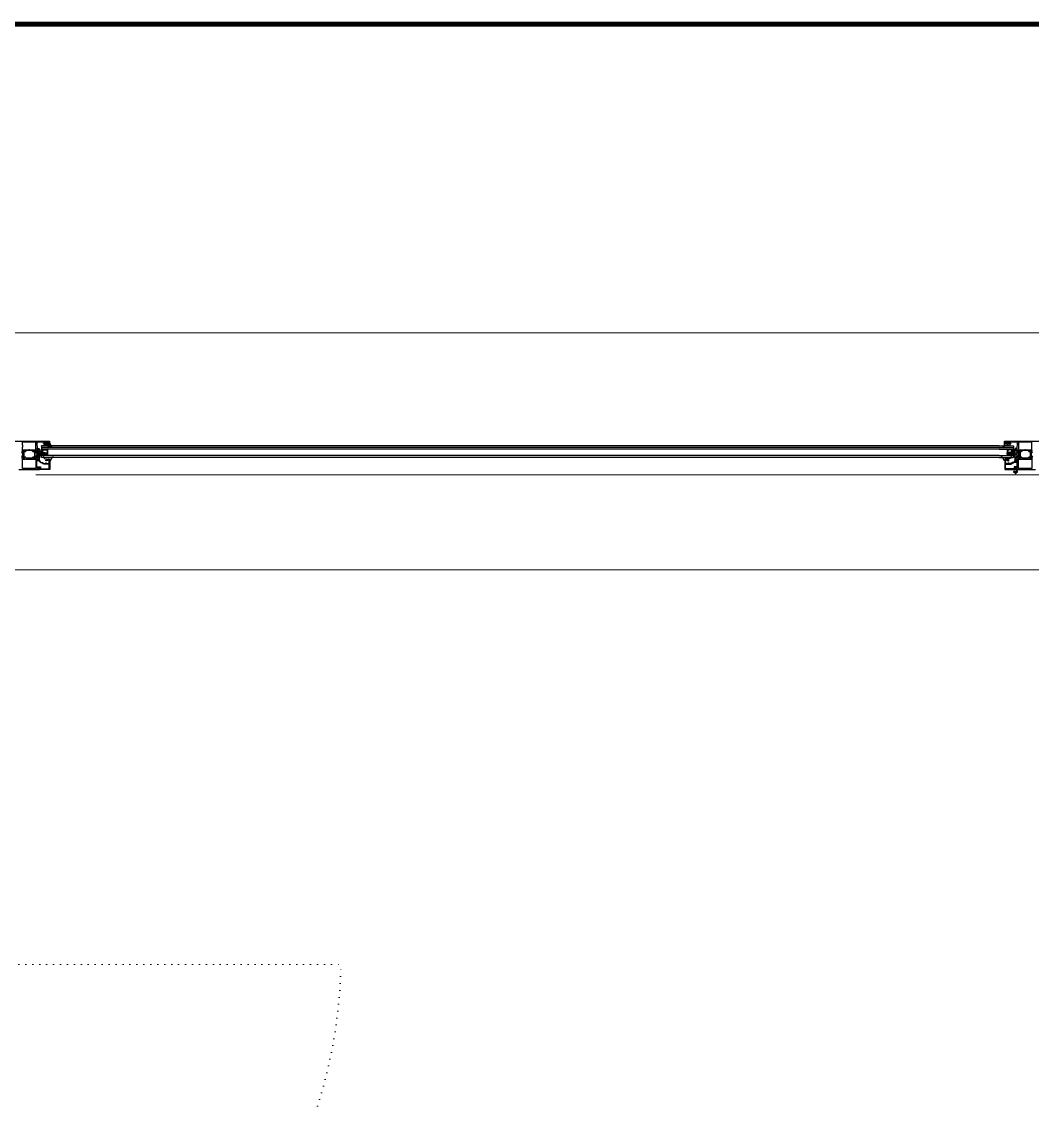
# Model space of a CAD drawing. Extents: x -9059 to 11889, y 0 to 6614.
# Drawn here: x 1829.5 to 2025.9, y 3658.9 to 3869.2 of the extents above; entities that cross this region are included whole.
import ezdxf

# ---------------------------------------------------------------- set-up
doc = ezdxf.new("R2010")
doc.units = 0
doc.header["$LTSCALE"] = 10
doc.header["$MEASUREMENT"] = 0
doc.linetypes.add('DOT2', pattern=[0.125, 0, -0.125])
doc.linetypes.add('HIDDEN2', pattern=[4.7625, 3.175, -1.5875])
for name, color, linetype, lineweight in [('06D', 9, 'Continuous', 9), ('10', 9, 'Continuous', 9), ('15', 9, 'Continuous', 9), ('20', 9, 'DOT2', 9), ('21', 9, 'Continuous', 9)]:
    doc.layers.add(name, color=color, linetype=linetype, lineweight=lineweight)

msp = doc.modelspace()

# ---------------------------------------------------------------- hatches: boundary and pattern name
at = {"layer": '06D', "lineweight": 25, "ltscale": 0.5}
h = msp.add_hatch(dxfattribs=at)
h.set_pattern_fill('ANSI31', color=256, scale=0.05, angle=450, style=0)
h.set_pattern_definition([(225, (-191.58376, 134.68344), (-0.1122532015, 0.1122532015), [])])
edge = h.paths.add_edge_path(flags=16)
edge.add_arc((1834.31, 3787.21), 0.025, 180, 270, ccw=False)
edge.add_line((1834.29, 3787.21), (1834.29, 3787.31))
edge.add_arc((1834.31, 3787.31), 0.025, 450, 540, ccw=False)
edge.add_line((1834.31, 3787.34), (1834.49, 3787.34))
edge.add_arc((1834.49, 3787.31), 0.025, 360, 450, ccw=False)
edge.add_line((1834.52, 3787.31), (1834.52, 3787.21))
edge.add_arc((1834.49, 3787.21), 0.025, 270, 360, ccw=False)
edge.add_line((1834.49, 3787.19), (1834.31, 3787.19))
edge = h.paths.add_edge_path()
edge.add_arc((1834.12, 3787.22), 0.035, 270, 360)
edge.add_line((1834.15, 3787.22), (1834.15, 3787.3))
edge.add_arc((1834.14, 3787.3), 0.015, 360, 402.1692)
edge.add_line((1834.15, 3787.31), (1834.11, 3787.35))
edge.add_arc((1834.14, 3787.38), 0.04, 117.0437, 223.6131, ccw=False)
edge.add_line((1834.12, 3787.41), (1834.21, 3787.46))
edge.add_arc((1834.29, 3787.3), 0.175, 450, 477.0437, ccw=False)
edge.add_line((1834.29, 3787.48), (1834.52, 3787.48))
edge.add_arc((1834.52, 3787.3), 0.175, 422.9563, 450, ccw=False)
edge.add_line((1834.6, 3787.46), (1834.69, 3787.41))
edge.add_arc((1834.67, 3787.38), 0.04, 316.3869, 422.9563, ccw=False)
edge.add_line((1834.7, 3787.35), (1834.66, 3787.31))
edge.add_arc((1834.67, 3787.3), 0.015, 497.8308, 540)
edge.add_line((1834.65, 3787.3), (1834.65, 3787.22))
edge.add_arc((1834.69, 3787.22), 0.035, 180, 270)
edge.add_line((1834.69, 3787.18), (1834.97, 3787.18))
edge.add_arc((1834.97, 3787.14), 0.04, 360, 450, ccw=False)
edge.add_line((1835.01, 3787.14), (1835.01, 3787))
edge.add_arc((1834.96, 3787), 0.05, 319.9652, 360, ccw=False)
edge.add_line((1835, 3786.97), (1834.62, 3786.43))
edge.add_arc((1834.59, 3786.46), 0.04, 146.9957, 319.9652, ccw=False)
edge.add_line((1834.56, 3786.48), (1834.88, 3786.99))
edge.add_arc((1834.83, 3787.02), 0.06, 326.9957, 506.1456)
edge.add_line((1834.78, 3787.05), (1833.94, 3787.05))
edge.add_arc((1833.94, 3787.09), 0.04, 180, 270, ccw=False)
edge.add_line((1833.9, 3787.09), (1833.9, 3787.14))
edge.add_arc((1833.94, 3787.14), 0.04, 90, 180, ccw=False)
edge.add_line((1833.94, 3787.18), (1834.12, 3787.18))
h = msp.add_hatch(dxfattribs=at)
h.set_pattern_fill('ANSI31', color=256, scale=0.05, style=0)
h.set_pattern_definition([(225, (-9.12394, -247.83052), (0.1122532015, -0.1122532015), [])])
h.paths.add_polyline_path([(1834.26, 3785.03), (1834.45, 3785.21, 0.203536), (1834.48, 3785.28), (1834.48, 3785.36, 0.380587), (1834.39, 3785.46, -0.061836), (1833.13, 3785.77, -0.189764), (1833.08, 3785.82), (1832.89, 3786.25, 0.285747), (1832.8, 3786.3), (1832.51, 3786.3, 0.414214), (1832.49, 3786.28), (1832.49, 3786.19, 0.414214), (1832.51, 3786.17), (1832.72, 3786.17, -0.414214), (1832.76, 3786.14), (1832.76, 3785.95, -0.414214), (1832.73, 3785.92), (1832.65, 3785.92, -0.414214), (1832.63, 3785.95), (1832.63, 3785.98, 0.414214), (1832.6, 3786.01), (1832.53, 3786.01, 0.296563), (1832.52, 3786), (1832.46, 3785.87, 0.104779), (1832.44, 3785.79), (1832.44, 3785.71, -0.081633), (1832.44, 3784.73), (1832.44, 3784.65, 0.104779), (1832.46, 3784.58), (1832.52, 3784.45, 0.296563), (1832.53, 3784.43), (1832.6, 3784.43, 0.414214), (1832.63, 3784.46), (1832.63, 3784.5, -0.414214), (1832.65, 3784.52), (1832.73, 3784.52, -0.414214), (1832.76, 3784.5), (1832.76, 3784.44, 0.414214), (1832.78, 3784.41), (1832.88, 3784.41, 0.328426), (1832.93, 3784.45), (1833.15, 3785.15, -0.309555), (1833.17, 3785.17), (1833.97, 3785.22, 0.394287), (1833.99, 3785.24, -0.364538), (1834.03, 3785.29, -0.068684), (1834.33, 3785.3, -0.950368), (1834.33, 3785.26, 0.000002), (1834.33, 3785.26), (1834.18, 3785.12, 0.999219)])
h.paths.add_polyline_path([(1832.83, 3785.36), (1832.83, 3785.7, 0.414214), (1832.8, 3785.73), (1832.67, 3785.73, 0.414214), (1832.64, 3785.7), (1832.64, 3785.36, 0.414214), (1832.67, 3785.33), (1832.8, 3785.33, 0.414214)], flags=16)
h.paths.add_polyline_path([(1832.8, 3785.11), (1832.67, 3785.11, 0.414214), (1832.64, 3785.08), (1832.64, 3784.74, 0.414214), (1832.67, 3784.71), (1832.8, 3784.71, 0.414214), (1832.83, 3784.74), (1832.83, 3785.08, 0.414214)], flags=16)
h = msp.add_hatch(dxfattribs=at)
h.set_pattern_fill('ANSI31', color=256, scale=0.05, style=0)
h.set_pattern_definition([(315, (61.68248, -247.83145), (-0.1122532015, -0.1122532015), [])])
h.paths.add_polyline_path([(2021.21, 3785.03), (2021.02, 3785.21, -0.203536), (2020.99, 3785.28), (2020.99, 3785.36, -0.380587), (2021.08, 3785.46, 0.061836), (2022.33, 3785.77, 0.189764), (2022.39, 3785.82), (2022.58, 3786.25, -0.285747), (2022.67, 3786.3), (2022.96, 3786.3, -0.414214), (2022.98, 3786.28), (2022.98, 3786.19, -0.414214), (2022.96, 3786.17), (2022.74, 3786.17, 0.414214), (2022.71, 3786.14), (2022.71, 3785.95, 0.414214), (2022.73, 3785.92), (2022.81, 3785.92, 0.414214), (2022.84, 3785.95), (2022.84, 3785.98, -0.414214), (2022.87, 3786.01), (2022.93, 3786.01, -0.296563), (2022.95, 3786), (2023.01, 3785.87, -0.104779), (2023.03, 3785.79), (2023.03, 3785.71, 0.081633), (2023.03, 3784.73), (2023.03, 3784.65, -0.104779), (2023.01, 3784.58), (2022.95, 3784.45, -0.296563), (2022.93, 3784.43), (2022.87, 3784.43, -0.414214), (2022.84, 3784.46), (2022.84, 3784.5, 0.414214), (2022.81, 3784.52), (2022.73, 3784.52, 0.414214), (2022.71, 3784.5), (2022.71, 3784.44, -0.414214), (2022.68, 3784.41), (2022.59, 3784.41, -0.328426), (2022.54, 3784.45), (2022.32, 3785.15, 0.309555), (2022.3, 3785.17), (2021.5, 3785.22, -0.394287), (2021.48, 3785.24, 0.364538), (2021.44, 3785.29, 0.068684), (2021.14, 3785.3, 0.950368), (2021.14, 3785.26, -0.000002), (2021.14, 3785.26), (2021.29, 3785.12, -0.999219)])
h.paths.add_polyline_path([(2022.64, 3785.36), (2022.64, 3785.7, -0.414214), (2022.67, 3785.73), (2022.8, 3785.73, -0.414214), (2022.83, 3785.7), (2022.83, 3785.36, -0.414214), (2022.8, 3785.33), (2022.67, 3785.33, -0.414214)], flags=16)
h.paths.add_polyline_path([(2022.67, 3785.11), (2022.8, 3785.11, -0.414214), (2022.83, 3785.08), (2022.83, 3784.74, -0.414214), (2022.8, 3784.71), (2022.67, 3784.71, -0.414214), (2022.64, 3784.74), (2022.64, 3785.08, -0.414214)], flags=16)

# ---------------------------------------------------------------- linework, layer by layer
at = {"layer": '06D'}
for points in [[(2224.54, 3808.73), (1824.54, 3808.73)], [(1832.26, 3781.19), (2216.47, 3781.19)], [(2222.54, 3764.73), (2222.54, 3762.73), (1826.54, 3762.73), (1826.54, 3764.73)]]:
    msp.add_lwpolyline(points, dxfattribs=at)
at = {"layer": '06D', "lineweight": 25, "ltscale": 0.5}
for points in [[(1834.12, 3787.18, 0.414214), (1834.15, 3787.22), (1834.15, 3787.3, 0.186103), (1834.15, 3787.31), (1834.11, 3787.35, -0.501687), (1834.12, 3787.41), (1834.21, 3787.46, -0.118551), (1834.29, 3787.48), (1834.52, 3787.48, -0.118551), (1834.6, 3787.46), (1834.69, 3787.41, -0.501687), (1834.7, 3787.35), (1834.66, 3787.31, 0.186103), (1834.65, 3787.3), (1834.65, 3787.22, 0.414214), (1834.69, 3787.18), (1834.97, 3787.18, -0.414214), (1835.01, 3787.14), (1835.01, 3787, -0.176484), (1835, 3786.97), (1834.62, 3786.43, -0.940455), (1834.56, 3786.48), (1834.88, 3786.99, 0.992608), (1834.78, 3787.05), (1833.94, 3787.05, -0.414214), (1833.9, 3787.09), (1833.9, 3787.14, -0.414214), (1833.94, 3787.18)], [(1834.31, 3787.19, -0.414214), (1834.29, 3787.21), (1834.29, 3787.31, -0.414214), (1834.31, 3787.34), (1834.49, 3787.34, -0.414214), (1834.52, 3787.31), (1834.52, 3787.21, -0.414214), (1834.49, 3787.19)], [(1829.9, 3784.71, 0.131652), (1829.91, 3784.66), (1830.02, 3784.47, -0.131652), (1830.02, 3784.46), (1830.02, 3784.43, -0.414214), (1829.99, 3784.4), (1829.63, 3784.4, -0.414214), (1829.6, 3784.43), (1829.6, 3784.46, -0.131652), (1829.61, 3784.47), (1829.71, 3784.66, 0.131652), (1829.73, 3784.71), (1829.73, 3785.55, 0.131652), (1829.71, 3785.6), (1829.61, 3785.79, -0.131652), (1829.6, 3785.81), (1829.6, 3785.83, -0.414214), (1829.63, 3785.86), (1829.99, 3785.86, -0.414214), (1830.02, 3785.83), (1830.02, 3785.81, -0.131652), (1830.02, 3785.79), (1829.91, 3785.6, 0.131652), (1829.9, 3785.55)], [(1831.97, 3784.71, -0.131652), (1831.95, 3784.66), (1831.85, 3784.47, 0.131652), (1831.84, 3784.46), (1831.84, 3784.43, 0.414214), (1831.87, 3784.4), (1832.23, 3784.4, 0.414214), (1832.26, 3784.43), (1832.26, 3784.46, 0.131652), (1832.26, 3784.47), (1832.15, 3784.66, -0.131652), (1832.14, 3784.71), (1832.14, 3785.55, -0.131652), (1832.15, 3785.6), (1832.26, 3785.79, 0.131652), (1832.26, 3785.81), (1832.26, 3785.83, 0.414214), (1832.23, 3785.86), (1831.87, 3785.86, 0.414214), (1831.84, 3785.83), (1831.84, 3785.81, 0.131652), (1831.85, 3785.79), (1831.95, 3785.6, -0.131652), (1831.97, 3785.55)], [(1832.83, 3785.37, -0.414214), (1832.8, 3785.34), (1832.67, 3785.34, -0.414214), (1832.64, 3785.37), (1832.64, 3785.71, -0.414214), (1832.67, 3785.74), (1832.8, 3785.74, -0.414214), (1832.83, 3785.71)], [(1835, 3784.19), (1835, 3783.97, 0.414214), (1835.03, 3783.94), (1835.07, 3783.94, 0.356389), (1835.17, 3784.02, -0.262181), (1835.68, 3784.61, 0.316752), (1835.7, 3784.64, 0.499585), (1835.66, 3784.67, -0.048291), (1835.11, 3784.53, -0.086497), (1834.01, 3784.53, -0.16681), (1833.78, 3784.64, 0.169383), (1833.76, 3784.66), (1833.75, 3784.66, 0.513067), (1833.7, 3784.6, 0.159858), (1834.28, 3784.22, 0.178819), (1834.64, 3784.2), (1834.66, 3784.21, -0.13005), (1834.71, 3784.22), (1834.97, 3784.22, -0.414214)], [(2020.57, 3784.19), (2020.57, 3783.97, -0.414214), (2020.54, 3783.94), (2020.5, 3783.94, -0.356389), (2020.41, 3784.02, 0.262181), (2019.89, 3784.61, -0.316752), (2019.87, 3784.64, -0.499585), (2019.91, 3784.67, 0.048291), (2020.46, 3784.53, 0.086497), (2021.56, 3784.53, 0.16681), (2021.79, 3784.64, -0.169383), (2021.81, 3784.66), (2021.82, 3784.66, -0.513067), (2021.87, 3784.59, -0.159858), (2021.3, 3784.21, -0.178819), (2020.93, 3784.2), (2020.91, 3784.21, 0.13005), (2020.86, 3784.22), (2020.6, 3784.22, 0.414214)], [(2023.5, 3784.71, 0.131652), (2023.51, 3784.66), (2023.62, 3784.47, -0.131652), (2023.62, 3784.46), (2023.62, 3784.43, -0.414214), (2023.59, 3784.4), (2023.23, 3784.4, -0.414214), (2023.2, 3784.43), (2023.2, 3784.46, -0.131652), (2023.21, 3784.47), (2023.32, 3784.66, 0.131652), (2023.33, 3784.71), (2023.33, 3785.55, 0.131652), (2023.32, 3785.6), (2023.21, 3785.79, -0.131652), (2023.2, 3785.81), (2023.2, 3785.83, -0.414214), (2023.23, 3785.86), (2023.59, 3785.86, -0.414214), (2023.62, 3785.83), (2023.62, 3785.81, -0.131652), (2023.62, 3785.79), (2023.51, 3785.6, 0.131652), (2023.5, 3785.55)], [(2023.37, 3785.6), (2023.26, 3785.79, -0.131652), (2023.26, 3785.81), (2023.26, 3785.83, -0.414214), (2023.29, 3785.86), (2023.65, 3785.86, -0.414214), (2023.68, 3785.83), (2023.68, 3785.81, -0.131652), (2023.68, 3785.79), (2023.57, 3785.6, 0.131652), (2023.55, 3785.55), (2023.55, 3784.71, 0.131652), (2023.57, 3784.66), (2023.68, 3784.47, -0.131652), (2023.68, 3784.46), (2023.68, 3784.43, -0.414214), (2023.65, 3784.4), (2023.29, 3784.4, -0.414214), (2023.26, 3784.43), (2023.26, 3784.46, -0.131652), (2023.26, 3784.47), (2023.37, 3784.66, 0.131652), (2023.38, 3784.71), (2023.38, 3785.55, 0.131652)], [(2025.7, 3785.6), (2025.81, 3785.79, 0.131652), (2025.81, 3785.81), (2025.81, 3785.83, 0.414214), (2025.78, 3785.86), (2025.42, 3785.86, 0.414214), (2025.39, 3785.83), (2025.39, 3785.81, 0.131652), (2025.4, 3785.79), (2025.5, 3785.6, -0.131652), (2025.52, 3785.55), (2025.52, 3784.71, -0.131652), (2025.5, 3784.66), (2025.4, 3784.47, 0.131652), (2025.39, 3784.46), (2025.39, 3784.43, 0.414214), (2025.42, 3784.4), (2025.78, 3784.4, 0.414214), (2025.81, 3784.43), (2025.81, 3784.46, 0.131652), (2025.81, 3784.47), (2025.7, 3784.66, -0.131652), (2025.69, 3784.71), (2025.69, 3785.55, -0.131652)], [(2025.57, 3784.71, -0.131652), (2025.56, 3784.66), (2025.45, 3784.47, 0.131652), (2025.45, 3784.46), (2025.45, 3784.43, 0.414214), (2025.48, 3784.4), (2025.84, 3784.4, 0.414214), (2025.87, 3784.43), (2025.87, 3784.46, 0.131652), (2025.86, 3784.47), (2025.75, 3784.66, -0.131652), (2025.74, 3784.71), (2025.74, 3785.55, -0.131652), (2025.75, 3785.6), (2025.86, 3785.79, 0.131652), (2025.87, 3785.81), (2025.87, 3785.83, 0.414214), (2025.84, 3785.86), (2025.48, 3785.86, 0.414214), (2025.45, 3785.83), (2025.45, 3785.81, 0.131652), (2025.45, 3785.79), (2025.56, 3785.6, -0.131652), (2025.57, 3785.55)], [(2025.57, 3784.71, -0.131652), (2025.56, 3784.66), (2025.45, 3784.47, 0.131652), (2025.45, 3784.46), (2025.45, 3784.43, 0.414214), (2025.48, 3784.4), (2025.84, 3784.4, 0.414214), (2025.87, 3784.43), (2025.87, 3784.46, 0.131652), (2025.86, 3784.47), (2025.75, 3784.66, -0.131652), (2025.74, 3784.71), (2025.74, 3785.55, -0.131652), (2025.75, 3785.6), (2025.86, 3785.79, 0.131652), (2025.87, 3785.81), (2025.87, 3785.83, 0.414214), (2025.84, 3785.86), (2025.48, 3785.86, 0.414214), (2025.45, 3785.83), (2025.45, 3785.81, 0.131652), (2025.45, 3785.79), (2025.56, 3785.6, -0.131652), (2025.57, 3785.55)]]:
    msp.add_lwpolyline(points, format="xyb", close=True, dxfattribs=at)
for points in [[(1835.06, 3787.2, 0.220745), (1835.37, 3786.61, -0.651907), (1835.32, 3786.54, -0.176952), (1835.03, 3786.85, 0.281357), (1834.88, 3786.94), (1834.8, 3786.94), (1834.79, 3786.94), (1834.78, 3786.94), (1834.77, 3786.94), (1834.77, 3786.94), (1834.76, 3786.93), (1834.75, 3786.93), (1834.75, 3786.92), (1834.74, 3786.91), (1834.74, 3786.91), (1834.74, 3786.89), (1834.74, 3786.82), (1834.74, 3786.81), (1834.74, 3786.81), (1834.74, 3786.81), (1834.73, 3786.8), (1834.73, 3786.8), (1834.73, 3786.8), (1834.73, 3786.8), (1834.72, 3786.8), (1834.72, 3786.79), (1834.64, 3786.79), (1834.63, 3786.8), (1834.63, 3786.8), (1834.63, 3786.8), (1834.63, 3786.8), (1834.62, 3786.8), (1834.62, 3786.8), (1834.62, 3786.81), (1834.62, 3786.81), (1834.62, 3786.82), (1834.62, 3786.89), (1834.62, 3786.9), (1834.61, 3786.91), (1834.61, 3786.91), (1834.61, 3786.92), (1834.6, 3786.93), (1834.6, 3786.93), (1834.59, 3786.94), (1834.58, 3786.94), (1834.57, 3786.94), (1834.56, 3786.94), (1834.55, 3786.94), (1834.55, 3786.94), (1834.54, 3786.93), (1834.53, 3786.93), (1834.53, 3786.92), (1834.52, 3786.91), (1834.52, 3786.91), (1834.52, 3786.89), (1834.52, 3786.82), (1834.52, 3786.81), (1834.52, 3786.81), (1834.52, 3786.81), (1834.51, 3786.8), (1834.51, 3786.8), (1834.51, 3786.8), (1834.51, 3786.8), (1834.5, 3786.8), (1834.5, 3786.79), (1834.42, 3786.79), (1834.41, 3786.8), (1834.41, 3786.8), (1834.41, 3786.8), (1834.41, 3786.8), (1834.4, 3786.8), (1834.4, 3786.8), (1834.4, 3786.81), (1834.4, 3786.81), (1834.4, 3786.82), (1834.4, 3786.89), (1834.4, 3786.9), (1834.39, 3786.91), (1834.39, 3786.91), (1834.39, 3786.92), (1834.38, 3786.93), (1834.38, 3786.93), (1834.37, 3786.94), (1834.36, 3786.94), (1834.35, 3786.94), (1834.34, 3786.94), (1834.33, 3786.94), (1834.33, 3786.94), (1834.32, 3786.93), (1834.31, 3786.93), (1834.31, 3786.92), (1834.3, 3786.91), (1834.3, 3786.91), (1834.3, 3786.89), (1834.3, 3786.82), (1834.3, 3786.81), (1834.3, 3786.81), (1834.3, 3786.81), (1834.29, 3786.8), (1834.29, 3786.8), (1834.29, 3786.8), (1834.29, 3786.8), (1834.28, 3786.8), (1834.28, 3786.79), (1834.2, 3786.79), (1834.19, 3786.8), (1834.19, 3786.8), (1834.19, 3786.8), (1834.19, 3786.8), (1834.18, 3786.8), (1834.18, 3786.8), (1834.18, 3786.81), (1834.18, 3786.81), (1834.18, 3786.82), (1834.18, 3786.89), (1834.18, 3786.9), (1834.17, 3786.91), (1834.17, 3786.91), (1834.17, 3786.92), (1834.16, 3786.93), (1834.16, 3786.93), (1834.15, 3786.94), (1834.14, 3786.94), (1834.13, 3786.94), (1834.12, 3786.94), (1834.11, 3786.94), (1834.11, 3786.94), (1834.1, 3786.93), (1834.09, 3786.93), (1834.09, 3786.92), (1834.08, 3786.91), (1834.08, 3786.91), (1834.08, 3786.89), (1834.08, 3786.82), (1834.08, 3786.81), (1834.08, 3786.81), (1834.08, 3786.81), (1834.07, 3786.8), (1834.07, 3786.8), (1834.07, 3786.8), (1834.07, 3786.8), (1834.06, 3786.8), (1834.06, 3786.79), (1833.98, 3786.79), (1833.97, 3786.8), (1833.97, 3786.8), (1833.97, 3786.8), (1833.97, 3786.8), (1833.96, 3786.8), (1833.96, 3786.8), (1833.96, 3786.81), (1833.96, 3786.81), (1833.96, 3786.82), (1833.96, 3787.15, -0.414214), (1833.99, 3787.18), (1834.22, 3787.18, 0.414214), (1834.25, 3787.21), (1834.25, 3787.28, 0.291535), (1834.24, 3787.3), (1834.19, 3787.32, -0.613042), (1834.19, 3787.38), (1834.31, 3787.44, -0.127095), (1834.37, 3787.46), (1834.57, 3787.46, -0.127095), (1834.63, 3787.44), (1834.74, 3787.38, -0.585233), (1834.74, 3787.31), (1834.69, 3787.29, 0.167811), (1834.69, 3787.28), (1834.69, 3787.21, 0.414214), (1834.72, 3787.18), (1835.01, 3787.18), (1835.01, 3787.25, -0.394677), (1835.06, 3787.2)], [(2020.51, 3787.2, -0.220745), (2020.2, 3786.61, 0.651907), (2020.26, 3786.54, 0.176952), (2020.55, 3786.85, -0.281357), (2020.69, 3786.94), (2020.77, 3786.94), (2020.79, 3786.94), (2020.79, 3786.94), (2020.8, 3786.94), (2020.81, 3786.93), (2020.81, 3786.93), (2020.82, 3786.93), (2020.83, 3786.92), (2020.83, 3786.91), (2020.83, 3786.9), (2020.84, 3786.89), (2020.84, 3786.81), (2020.84, 3786.81), (2020.84, 3786.81), (2020.84, 3786.81), (2020.84, 3786.8), (2020.84, 3786.8), (2020.84, 3786.8), (2020.85, 3786.8), (2020.85, 3786.79), (2020.86, 3786.79), (2020.94, 3786.79), (2020.94, 3786.79), (2020.94, 3786.79), (2020.94, 3786.8), (2020.95, 3786.8), (2020.95, 3786.8), (2020.95, 3786.8), (2020.95, 3786.81), (2020.95, 3786.81), (2020.96, 3786.81), (2020.96, 3786.89), (2020.96, 3786.9), (2020.96, 3786.9), (2020.96, 3786.91), (2020.96, 3786.92), (2020.97, 3786.93), (2020.98, 3786.93), (2020.98, 3786.93), (2020.99, 3786.94), (2021.01, 3786.94), (2021.01, 3786.94), (2021.02, 3786.94), (2021.03, 3786.93), (2021.03, 3786.93), (2021.04, 3786.93), (2021.05, 3786.92), (2021.05, 3786.91), (2021.05, 3786.9), (2021.06, 3786.89), (2021.06, 3786.81), (2021.06, 3786.81), (2021.06, 3786.81), (2021.06, 3786.81), (2021.06, 3786.8), (2021.06, 3786.8), (2021.06, 3786.8), (2021.07, 3786.8), (2021.07, 3786.79), (2021.08, 3786.79), (2021.16, 3786.79), (2021.16, 3786.79), (2021.16, 3786.79), (2021.16, 3786.8), (2021.17, 3786.8), (2021.17, 3786.8), (2021.17, 3786.8), (2021.17, 3786.81), (2021.17, 3786.81), (2021.18, 3786.81), (2021.18, 3786.89), (2021.18, 3786.9), (2021.18, 3786.9), (2021.18, 3786.91), (2021.18, 3786.92), (2021.19, 3786.93), (2021.2, 3786.93), (2021.2, 3786.93), (2021.21, 3786.94), (2021.23, 3786.94), (2021.23, 3786.94), (2021.24, 3786.94), (2021.25, 3786.93), (2021.25, 3786.93), (2021.26, 3786.93), (2021.27, 3786.92), (2021.27, 3786.91), (2021.27, 3786.9), (2021.28, 3786.89), (2021.28, 3786.81), (2021.28, 3786.81), (2021.28, 3786.81), (2021.28, 3786.81), (2021.28, 3786.8), (2021.28, 3786.8), (2021.28, 3786.8), (2021.29, 3786.8), (2021.29, 3786.79), (2021.3, 3786.79), (2021.38, 3786.79), (2021.38, 3786.79), (2021.38, 3786.79), (2021.38, 3786.8), (2021.39, 3786.8), (2021.39, 3786.8), (2021.39, 3786.8), (2021.39, 3786.81), (2021.39, 3786.81), (2021.4, 3786.81), (2021.4, 3786.89), (2021.4, 3786.9), (2021.4, 3786.9), (2021.4, 3786.91), (2021.4, 3786.92), (2021.41, 3786.93), (2021.42, 3786.93), (2021.42, 3786.93), (2021.43, 3786.94), (2021.45, 3786.94), (2021.45, 3786.94), (2021.46, 3786.94), (2021.47, 3786.93), (2021.47, 3786.93), (2021.48, 3786.93), (2021.49, 3786.92), (2021.49, 3786.91), (2021.49, 3786.9), (2021.5, 3786.89), (2021.5, 3786.81), (2021.5, 3786.81), (2021.5, 3786.81), (2021.5, 3786.81), (2021.5, 3786.8), (2021.5, 3786.8), (2021.5, 3786.8), (2021.51, 3786.8), (2021.51, 3786.79), (2021.52, 3786.79), (2021.6, 3786.79), (2021.6, 3786.79), (2021.6, 3786.79), (2021.6, 3786.8), (2021.61, 3786.8), (2021.61, 3786.8), (2021.61, 3786.8), (2021.61, 3786.81), (2021.61, 3786.81), (2021.62, 3786.81), (2021.62, 3787.15, 0.414214), (2021.59, 3787.18), (2021.35, 3787.18, -0.414214), (2021.32, 3787.21), (2021.32, 3787.28, -0.291535), (2021.34, 3787.3), (2021.38, 3787.32, 0.613042), (2021.39, 3787.38), (2021.27, 3787.44, 0.127095), (2021.2, 3787.46), (2021, 3787.46, 0.127095), (2020.94, 3787.44), (2020.83, 3787.38, 0.585233), (2020.83, 3787.31), (2020.88, 3787.29, -0.167811), (2020.88, 3787.28), (2020.88, 3787.21, -0.414214), (2020.85, 3787.18), (2020.56, 3787.18), (2020.56, 3787.25, 0.394677), (2020.51, 3787.2)], [(1832.44, 3784.73, 0.081633), (1832.44, 3785.71), (1832.44, 3785.79, -0.104779), (1832.46, 3785.87), (1832.52, 3786, -0.296563), (1832.53, 3786.01), (1832.6, 3786.01, -0.414214), (1832.63, 3785.98), (1832.63, 3785.95, 0.414214), (1832.65, 3785.92), (1832.73, 3785.92, 0.414214), (1832.76, 3785.95), (1832.76, 3786.14, 0.414214), (1832.72, 3786.17), (1832.51, 3786.17, -0.414214), (1832.49, 3786.19), (1832.49, 3786.28, -0.414214), (1832.51, 3786.3), (1832.8, 3786.3, -0.285747), (1832.89, 3786.25), (1833.08, 3785.82, 0.189764), (1833.13, 3785.77, 0.061836), (1834.39, 3785.46, -0.380587), (1834.48, 3785.36), (1834.48, 3785.28, -0.203536), (1834.45, 3785.21), (1834.26, 3785.03, -0.999219), (1834.18, 3785.12), (1834.33, 3785.26, 0.950364), (1834.33, 3785.3, 0.068684), (1834.03, 3785.29, 0.364538), (1833.99, 3785.24, -0.394287), (1833.97, 3785.22), (1833.17, 3785.17, 0.309555), (1833.15, 3785.15), (1832.93, 3784.45, -0.328426), (1832.88, 3784.41), (1832.78, 3784.41, -0.414214), (1832.76, 3784.44), (1832.76, 3784.5, 0.414214), (1832.73, 3784.52), (1832.65, 3784.52, 0.414214), (1832.63, 3784.5), (1832.63, 3784.46, -0.414214), (1832.6, 3784.43), (1832.53, 3784.43, -0.296563), (1832.52, 3784.45), (1832.46, 3784.58, -0.104779), (1832.44, 3784.65), (1832.44, 3784.73)], [(2023.03, 3784.73, -0.081633), (2023.03, 3785.71), (2023.03, 3785.79, 0.104779), (2023.01, 3785.87), (2022.95, 3786, 0.296563), (2022.93, 3786.01), (2022.87, 3786.01, 0.414214), (2022.84, 3785.98), (2022.84, 3785.95, -0.414214), (2022.81, 3785.92), (2022.73, 3785.92, -0.414214), (2022.71, 3785.95), (2022.71, 3786.14, -0.414214), (2022.74, 3786.17), (2022.96, 3786.17, 0.414214), (2022.98, 3786.19), (2022.98, 3786.28, 0.414214), (2022.96, 3786.3), (2022.67, 3786.3, 0.285747), (2022.58, 3786.25), (2022.39, 3785.82, -0.189764), (2022.33, 3785.77, -0.061836), (2021.08, 3785.46, 0.380587), (2020.99, 3785.36), (2020.99, 3785.28, 0.203536), (2021.02, 3785.21), (2021.21, 3785.03, 0.999219), (2021.29, 3785.12), (2021.14, 3785.26, -0.950364), (2021.14, 3785.3, -0.068684), (2021.44, 3785.29, -0.364538), (2021.48, 3785.24, 0.394287), (2021.5, 3785.22), (2022.3, 3785.17, -0.309555), (2022.32, 3785.15), (2022.54, 3784.45, 0.328426), (2022.59, 3784.41), (2022.68, 3784.41, 0.414214), (2022.71, 3784.44), (2022.71, 3784.5, -0.414214), (2022.73, 3784.52), (2022.81, 3784.52, -0.414214), (2022.84, 3784.5), (2022.84, 3784.46, 0.414214), (2022.87, 3784.43), (2022.93, 3784.43, 0.296563), (2022.95, 3784.45), (2023.01, 3784.58, 0.104779), (2023.03, 3784.65), (2023.03, 3784.73)]]:
    msp.add_lwpolyline(points, format="xyb", dxfattribs=at)
at = {"layer": '10', "lineweight": 25, "ltscale": 0.5}
for p, q in [((1833.53, 3786.16), (1833.53, 3784.96)), ((1834.53, 3786.16), (1834.53, 3784.96)), ((2021.04, 3786.16), (2021.04, 3784.96)), ((2022.04, 3786.16), (2022.04, 3784.96)), ((2022.42, 3783.91), (2022.92, 3783.91)), ((2022.42, 3783.64), (2022.92, 3783.64)), ((2022.92, 3782.78), (2022.42, 3782.51)), ((2022.92, 3783.91), (2022.92, 3783.74)), ((2022.92, 3783.74), (2022.92, 3782.78))]:
    msp.add_line(p, q, dxfattribs=at)
for points in [[(1826.94, 3787.69), (1834.92, 3787.69, -0.414214), (1834.93, 3787.68), (1834.93, 3787.2, -0.414214), (1834.92, 3787.19), (1834.7, 3787.19, -0.414214), (1834.63, 3787.26), (1834.63, 3787.28, -0.414214), (1834.64, 3787.29), (1834.74, 3787.29, 0.414214), (1834.79, 3787.34), (1834.79, 3787.46, 0.414214), (1834.74, 3787.51), (1834.07, 3787.51, 0.414214), (1834.02, 3787.46), (1834.02, 3787.34, 0.414214), (1834.07, 3787.29), (1834.17, 3787.29, -0.414214), (1834.18, 3787.28), (1834.18, 3787.26, -0.414214), (1834.11, 3787.19), (1833.8, 3787.19, -0.414214), (1833.75, 3787.24), (1833.75, 3787.29), (1833.85, 3787.29, 0.414214), (1833.88, 3787.32), (1833.88, 3787.49), (1833.75, 3787.49), (1833.75, 3787.5), (1833.49, 3787.5), (1833.49, 3787.49), (1833.34, 3787.49), (1833.34, 3787.5), (1833.01, 3787.5), (1833.01, 3787.49), (1832.86, 3787.49), (1832.86, 3787.5), (1832.54, 3787.5, 0.425337), (1832.44, 3787.4), (1832.48, 3786.21, 0.403083), (1832.51, 3786.18), (1832.63, 3786.18, -0.414214), (1832.75, 3786.06), (1832.75, 3785.97, -0.414214), (1832.65, 3785.87), (1832.64, 3785.87, -0.414214), (1832.63, 3785.88), (1832.63, 3786.03, 0.414214), (1832.6, 3786.06), (1832.46, 3786.06, 0.414214), (1832.43, 3786.03), (1832.43, 3785.72), (1832.5, 3785.46, -0.700084), (1832.39, 3785.39), (1832.38, 3785.4), (1832.21, 3785.57, -0.607471), (1832.22, 3785.63, 0.283637), (1832.24, 3785.66), (1832.29, 3785.84, 1.229391), (1832.24, 3785.87), (1831.77, 3785.87), (1831.93, 3785.6, -0.859449), (1831.9, 3785.58), (1831.66, 3785.67), (1831.53, 3785.87), (1830.33, 3785.87), (1830.21, 3785.67), (1829.96, 3785.58, -0.859449), (1829.93, 3785.6), (1830.1, 3785.87), (1829.62, 3785.87, 1.229391), (1829.57, 3785.84), (1829.62, 3785.66, 0.283637), (1829.64, 3785.63, -0.607471), (1829.66, 3785.57), (1829.49, 3785.4)], [(2025.98, 3785.4), (2025.81, 3785.57, -0.607471), (2025.82, 3785.63, 0.283637), (2025.85, 3785.66), (2025.9, 3785.84, 1.229391), (2025.85, 3785.87), (2025.37, 3785.87), (2025.53, 3785.6, -0.859449), (2025.5, 3785.58), (2025.26, 3785.67), (2025.14, 3785.87), (2023.93, 3785.87), (2023.81, 3785.67), (2023.57, 3785.58, -0.859449), (2023.54, 3785.6), (2023.7, 3785.87), (2023.22, 3785.87, 1.229391), (2023.17, 3785.84), (2023.22, 3785.66, 0.283637), (2023.25, 3785.63, -0.607471), (2023.26, 3785.57), (2023.09, 3785.4), (2023.07, 3785.39, -0.700084), (2022.97, 3785.46), (2023.04, 3785.72), (2023.04, 3786.03, 0.414214), (2023.01, 3786.06), (2022.87, 3786.06, 0.414214), (2022.84, 3786.03), (2022.84, 3785.88, -0.414214), (2022.83, 3785.87), (2022.82, 3785.87, -0.414214), (2022.72, 3785.97), (2022.72, 3786.06, -0.414214), (2022.84, 3786.18), (2022.96, 3786.18, 0.403083), (2022.99, 3786.21), (2023.03, 3787.4, 0.425337), (2022.93, 3787.5), (2022.61, 3787.5), (2022.61, 3787.49), (2022.46, 3787.49), (2022.46, 3787.5), (2022.13, 3787.5), (2022.13, 3787.49), (2021.98, 3787.49), (2021.98, 3787.5), (2021.72, 3787.5), (2021.72, 3787.49), (2021.59, 3787.49), (2021.59, 3787.32, 0.414214), (2021.62, 3787.29), (2021.72, 3787.29), (2021.72, 3787.24, -0.414214), (2021.67, 3787.19), (2021.36, 3787.19, -0.414214), (2021.29, 3787.26), (2021.29, 3787.28, -0.414214), (2021.3, 3787.29), (2021.4, 3787.29, 0.414214), (2021.45, 3787.34), (2021.45, 3787.46, 0.414214), (2021.4, 3787.51), (2020.73, 3787.51, 0.414214), (2020.68, 3787.46), (2020.68, 3787.34, 0.414214), (2020.73, 3787.29), (2020.83, 3787.29, -0.414214), (2020.84, 3787.28), (2020.84, 3787.26, -0.414214), (2020.77, 3787.19), (2020.55, 3787.19, -0.414214), (2020.54, 3787.2), (2020.54, 3787.68, -0.414214), (2020.55, 3787.69), (2028.53, 3787.69, -0.414214)], [(1828.94, 3782.19), (1832.92, 3782.19, 0.414214), (1832.93, 3782.2), (1832.93, 3782.44, 0.414214), (1832.78, 3782.59), (1832.74, 3782.59, 0.414214), (1832.73, 3782.58), (1832.73, 3782.52, 0.366034), (1832.76, 3782.49, -0.365977), (1832.78, 3782.46), (1832.78, 3782.37, -0.414214), (1832.75, 3782.34), (1832.64, 3782.34, -0.365977), (1832.61, 3782.37, 0.365977), (1832.58, 3782.39), (1832.46, 3782.39, -0.414214), (1832.43, 3782.42), (1832.43, 3783.26), (1832.4, 3783.29), (1832.43, 3783.32), (1832.43, 3784.16, -0.414214), (1832.46, 3784.19), (1832.58, 3784.19, 0.365977), (1832.61, 3784.22, -0.365977), (1832.64, 3784.24), (1832.75, 3784.24, -0.414214), (1832.78, 3784.21), (1832.78, 3784.12, -0.365977), (1832.76, 3784.09, 0.366034), (1832.73, 3784.06), (1832.73, 3784, 0.414214), (1832.74, 3783.99), (1832.78, 3783.99, 0.414214), (1832.93, 3784.14), (1832.93, 3784.31, 0.414214), (1832.85, 3784.39), (1832.78, 3784.39, -0.414214), (1832.75, 3784.42), (1832.75, 3784.44, 0.414214), (1832.65, 3784.54), (1832.64, 3784.54, 0.414214), (1832.63, 3784.53), (1832.63, 3784.42, -0.414214), (1832.6, 3784.39), (1832.46, 3784.39, -0.414214), (1832.43, 3784.42), (1832.43, 3784.54), (1832.5, 3784.8, 0.700084), (1832.39, 3784.87), (1832.38, 3784.86), (1832.21, 3784.69, 0.607471), (1832.22, 3784.63, -0.283637), (1832.24, 3784.6), (1832.29, 3784.42, -1.229391), (1832.24, 3784.39), (1831.77, 3784.39), (1831.93, 3784.65, 0.713664), (1831.91, 3784.68), (1831.66, 3784.59), (1831.53, 3784.39), (1830.33, 3784.39), (1830.21, 3784.59), (1829.96, 3784.68, 0.713664), (1829.93, 3784.65), (1830.1, 3784.39), (1829.62, 3784.39, -1.229391), (1829.57, 3784.42), (1829.62, 3784.6, -0.283637), (1829.64, 3784.63, 0.607471), (1829.66, 3784.69), (1829.49, 3784.86)], [(2022.62, 3784.39, 0.414222), (2022.54, 3784.31), (2022.54, 3784.14, 0.414214), (2022.69, 3783.99), (2022.73, 3783.99, 0.414214), (2022.74, 3784), (2022.74, 3784.06, 0.366034), (2022.71, 3784.09, -0.365977), (2022.69, 3784.12), (2022.69, 3784.21, -0.414214), (2022.72, 3784.24), (2022.83, 3784.24, -0.365977), (2022.85, 3784.21, 0.365977), (2022.88, 3784.19), (2023.01, 3784.19, -0.414214), (2023.04, 3784.16), (2023.04, 3783.32), (2023.07, 3783.29), (2023.04, 3783.26), (2023.04, 3782.42, -0.414214), (2023.01, 3782.39), (2022.88, 3782.39, 0.365977), (2022.85, 3782.36, -0.365977), (2022.83, 3782.34), (2022.72, 3782.34, -0.414214), (2022.69, 3782.37), (2022.69, 3782.46, -0.365977), (2022.71, 3782.49, 0.366034), (2022.74, 3782.52), (2022.74, 3782.58, 0.414214), (2022.73, 3782.59), (2022.69, 3782.59, 0.414214), (2022.54, 3782.44), (2022.54, 3782.2, 0.414214), (2022.55, 3782.19), (2026.53, 3782.19, 0.414214)], [(2025.98, 3784.86), (2025.81, 3784.69, 0.607471), (2025.82, 3784.63, -0.283637), (2025.85, 3784.6), (2025.9, 3784.42, -1.229391), (2025.85, 3784.39), (2025.37, 3784.39), (2025.53, 3784.65, 0.713664), (2025.51, 3784.68), (2025.26, 3784.59), (2025.14, 3784.39), (2023.93, 3784.39), (2023.81, 3784.59), (2023.56, 3784.68, 0.713664), (2023.54, 3784.65), (2023.7, 3784.39), (2023.22, 3784.39, -1.229391), (2023.17, 3784.42), (2023.22, 3784.6, -0.283637), (2023.25, 3784.63, 0.607471), (2023.26, 3784.69), (2023.09, 3784.86), (2023.07, 3784.87, 0.700084), (2022.97, 3784.8), (2023.04, 3784.53), (2023.04, 3784.42, -0.414214), (2023.01, 3784.39), (2022.87, 3784.39, -0.414214), (2022.84, 3784.42), (2022.84, 3784.53, 0.414214), (2022.83, 3784.54), (2022.82, 3784.54, 0.414214), (2022.72, 3784.44), (2022.72, 3784.42, -0.414214), (2022.69, 3784.39), (2022.62, 3784.39)]]:
    msp.add_lwpolyline(points, format="xyb", dxfattribs=at)
for points in [[(1832.24, 3786.06), (1832.24, 3786.53), (1832.23, 3786.53), (1832.23, 3787.03), (1832.24, 3787.03), (1832.24, 3787.5), (1829.62, 3787.5), (1829.62, 3787.03), (1829.63, 3787.03), (1829.63, 3786.53), (1829.62, 3786.53), (1829.62, 3786.06), (1830.86, 3786.06), (1830.86, 3786.08), (1831.01, 3786.08), (1831.01, 3786.06)], [(2025.85, 3786.06), (2025.85, 3786.53), (2025.84, 3786.53), (2025.84, 3787.03), (2025.85, 3787.03), (2025.85, 3787.5), (2023.23, 3787.5), (2023.23, 3787.03), (2023.24, 3787.03), (2023.24, 3786.53), (2023.23, 3786.53), (2023.23, 3786.06), (2024.46, 3786.06), (2024.46, 3786.08), (2024.61, 3786.08), (2024.61, 3786.06)], [(1832.23, 3784.19), (1832.23, 3782.39), (1829.63, 3782.39), (1829.63, 3784.19)], [(2025.84, 3784.19), (2025.84, 3782.39), (2023.24, 3782.39), (2023.24, 3784.19)]]:
    msp.add_lwpolyline(points, close=True, dxfattribs=at)
for points in [[(1834.57, 3787.32, -0.359904), (1834.6, 3787.29), (1834.6, 3787.12, -0.414214), (1834.57, 3787.09), (1834.37, 3787.09, -0.414214), (1834.34, 3787.12), (1834.34, 3787.29, -0.359904), (1834.36, 3787.32, -0.094739)], [(2021, 3787.32, 0.359904), (2020.97, 3787.29), (2020.97, 3787.12, 0.414214), (2021, 3787.09), (2021.2, 3787.09, 0.414214), (2021.23, 3787.12), (2021.23, 3787.29, 0.359904), (2021.21, 3787.32, 0.094739)], [(1832.83, 3784.75, -0.414214), (1832.8, 3784.72), (1832.67, 3784.72, -0.414214), (1832.64, 3784.75), (1832.64, 3785.09, -0.414214), (1832.67, 3785.12), (1832.8, 3785.12, -0.414214), (1832.83, 3785.09)], [(1833.63, 3786.03, -0.414214), (1833.66, 3786.06), (1834.4, 3786.06, -0.414214), (1834.43, 3786.03), (1834.43, 3785.09, -0.414214), (1834.4, 3785.06), (1833.66, 3785.06, -0.414214), (1833.63, 3785.09)], [(2021.94, 3786.03, 0.414214), (2021.91, 3786.06), (2021.17, 3786.06, 0.414214), (2021.14, 3786.03), (2021.14, 3785.09, 0.414214), (2021.17, 3785.06), (2021.91, 3785.06, 0.414214), (2021.94, 3785.09)], [(1834.19, 3783.41), (1834.19, 3783.45, -0.414214), (1834.22, 3783.48), (1834.26, 3783.48, -0.414214), (1834.29, 3783.45), (1834.29, 3783.43, 0.414214), (1834.34, 3783.38), (1834.77, 3783.38, 0.414214), (1834.87, 3783.48), (1834.87, 3784.03, 0.414214), (1834.82, 3784.08), (1834.77, 3784.08, 0.127567), (1834.73, 3784.07, -0.09888), (1834.31, 3783.94, 0.367727), (1834.29, 3783.91, -0.399482), (1834.26, 3783.88), (1834.22, 3783.88, -0.414214), (1834.19, 3783.91), (1834.19, 3784, -0.400329), (1834.24, 3784.05, 0.114933), (1834.67, 3784.18, -0.127017), (1834.77, 3784.2), (1834.96, 3784.2, -0.414214), (1834.99, 3784.17), (1834.99, 3782.23, -0.414214), (1834.96, 3782.2), (1833.04, 3782.2, -0.414214), (1833.01, 3782.23), (1833.01, 3782.29, -0.414214), (1833.04, 3782.32), (1833.06, 3782.32), (1833.06, 3782.62), (1832.79, 3782.62), (1832.77, 3782.59, -0.414214), (1832.73, 3782.57), (1832.56, 3782.67, -0.767327), (1832.57, 3782.74), (1833.08, 3782.74, -0.414214), (1833.18, 3782.64), (1833.18, 3782.37, 0.414214), (1833.23, 3782.32), (1834.82, 3782.32, 0.414214), (1834.87, 3782.37), (1834.87, 3783.16, 0.414214), (1834.77, 3783.26), (1833.85, 3783.26, -0.172094), (1833.65, 3783.33, 0.126051), (1833.29, 3783.5, -0.197455), (1833.09, 3783.63), (1832.98, 3783.78, 0.244698), (1832.83, 3783.86), (1832.55, 3783.86, -0.767327), (1832.53, 3783.96), (1832.72, 3784.08, -0.57735), (1832.77, 3784.05), (1832.77, 3783.98), (1832.83, 3783.98, -0.244698), (1833.08, 3783.85), (1833.18, 3783.7, 0.197455), (1833.31, 3783.62, -0.126051), (1833.72, 3783.43, 0.178336), (1833.85, 3783.38), (1834.16, 3783.38, 0.414214)], [(2021.38, 3783.41), (2021.38, 3783.45, 0.414214), (2021.35, 3783.48), (2021.31, 3783.48, 0.414214), (2021.28, 3783.45), (2021.28, 3783.43, -0.414214), (2021.23, 3783.38), (2020.8, 3783.38, -0.414214), (2020.7, 3783.48), (2020.7, 3784.03, -0.414214), (2020.75, 3784.08), (2020.81, 3784.08, -0.127567), (2020.84, 3784.07, 0.09888), (2021.26, 3783.94, -0.367727), (2021.28, 3783.91, 0.399482), (2021.31, 3783.88), (2021.35, 3783.88, 0.414214), (2021.38, 3783.91), (2021.38, 3784, 0.400329), (2021.34, 3784.05, -0.114933), (2020.9, 3784.17, 0.127017), (2020.8, 3784.2), (2020.61, 3784.2, 0.414214), (2020.58, 3784.17), (2020.58, 3782.23, 0.414214), (2020.61, 3782.2), (2022.53, 3782.2, 0.414214), (2022.56, 3782.23), (2022.56, 3782.29, 0.414214), (2022.53, 3782.32), (2022.51, 3782.32), (2022.51, 3782.62), (2022.78, 3782.62), (2022.8, 3782.58, 0.414214), (2022.85, 3782.57), (2023.02, 3782.67, 0.767327), (2023, 3782.74), (2022.49, 3782.74, 0.414214), (2022.39, 3782.64), (2022.39, 3782.37, -0.414214), (2022.34, 3782.32), (2020.75, 3782.32, -0.414214), (2020.7, 3782.37), (2020.7, 3783.16, -0.414214), (2020.8, 3783.26), (2021.72, 3783.26, 0.172094), (2021.92, 3783.33, -0.126051), (2022.28, 3783.5, 0.197455), (2022.48, 3783.63), (2022.59, 3783.78, -0.244698), (2022.74, 3783.86), (2023.02, 3783.86, 0.767327), (2023.05, 3783.96), (2022.85, 3784.08, 0.57735), (2022.8, 3784.05), (2022.8, 3783.98), (2022.74, 3783.98, 0.244698), (2022.49, 3783.85), (2022.39, 3783.7, -0.197455), (2022.26, 3783.62, 0.126051), (2021.85, 3783.42, -0.178336), (2021.72, 3783.38), (2021.41, 3783.38, -0.414214)], [(2022.82, 3781.57), (2022.76, 3781.57), (2022.76, 3781.65, -0.236068), (2022.84, 3781.69), (2023, 3781.69, 0.414214), (2023.05, 3781.74), (2023.05, 3781.91, 0.557109), (2022.33, 3782.36, 0.284432), (2022.29, 3782.29, 0.557109), (2022.4, 3782.22, -0.59685), (2022.9, 3781.87, -2.161979), (2022.87, 3781.84), (2022.72, 3781.84, -1), (2022.6, 3781.84), (2022.34, 3781.84, 0.414214), (2022.29, 3781.79), (2022.29, 3781.74, 0.414214), (2022.34, 3781.69), (2022.49, 3781.69, -0.236068), (2022.57, 3781.65), (2022.57, 3781.57), (2022.51, 3781.57), (2022.51, 3781.54, 0.323522), (2022.54, 3781.49), (2022.64, 3781.46, 0.019238), (2022.64, 3781.46), (2022.68, 3781.46, 0.019238), (2022.69, 3781.46), (2022.78, 3781.49, 0.323522), (2022.82, 3781.54)]]:
    msp.add_lwpolyline(points, format="xyb", close=True, dxfattribs=at)
at = {"layer": '15', "lineweight": 25, "ltscale": 0.5}
for p, q in [((1833.33, 3786.75), (1833.38, 3786.8)), ((1833.33, 3786.75), (1833.33, 3786.16)), ((1836.11, 3786.5), (1833.33, 3786.5)), ((1836.11, 3786.46), (1833.33, 3786.46)), ((1836.11, 3786.8), (1833.38, 3786.8)), ((2019.47, 3786.8), (1835.89, 3786.8)), ((2019.47, 3786.5), (1835.89, 3786.5)), ((2019.47, 3786.46), (1835.89, 3786.46)), ((2019.47, 3786.8), (2022.19, 3786.8)), ((2019.47, 3786.5), (2022.24, 3786.5)), ((2019.47, 3786.46), (2022.24, 3786.46)), ((2022.24, 3786.75), (2022.19, 3786.8)), ((2022.24, 3786.75), (2022.24, 3786.16)), ((1836.11, 3786.16), (1833.33, 3786.16)), ((1833.33, 3784.96), (1833.33, 3784.61)), ((1836.11, 3784.96), (1833.33, 3784.96)), ((1833.33, 3784.61), (1833.38, 3784.56)), ((1836.11, 3784.56), (1833.38, 3784.56)), ((1836.11, 3784.56), (1833.84, 3784.56)), ((2019.47, 3786.16), (1835.89, 3786.16)), ((2019.47, 3784.96), (1835.89, 3784.96)), ((2019.47, 3784.56), (1835.89, 3784.56)), ((2019.47, 3786.16), (2022.24, 3786.16)), ((2019.47, 3784.96), (2022.24, 3784.96)), ((2019.47, 3784.56), (2021.73, 3784.56)), ((2019.47, 3784.56), (2022.19, 3784.56)), ((2022.24, 3784.61), (2022.19, 3784.56)), ((2022.24, 3784.96), (2022.24, 3784.61))]:
    msp.add_line(p, q, dxfattribs=at)
for centre, start, end in [((1831.58, 3785.56), 341.0754, 18.9246), ((2023.99, 3785.56), 161.0754, 198.9246)]:
    msp.add_arc(centre, 1.85, start, end, dxfattribs=at)
at = {"layer": '20'}
msp.add_lwpolyline([(1796.55, 3686.05), (1891.55, 3686.05)], dxfattribs=at)
msp.add_arc((1795.12, 3687.98), 96.45, 270.8504, 358.8539, dxfattribs=at)
at = {"layer": '21', "linetype": 'HIDDEN2', "ltscale": 0.1, "const_width": 1}
msp.add_lwpolyline([(1709.85, 3868.72), (2071.56, 3868.72), (2071.56, 3254.34), (1709.85, 3254.34)], close=True, dxfattribs=at)

doc.saveas('drawing.dxf')
